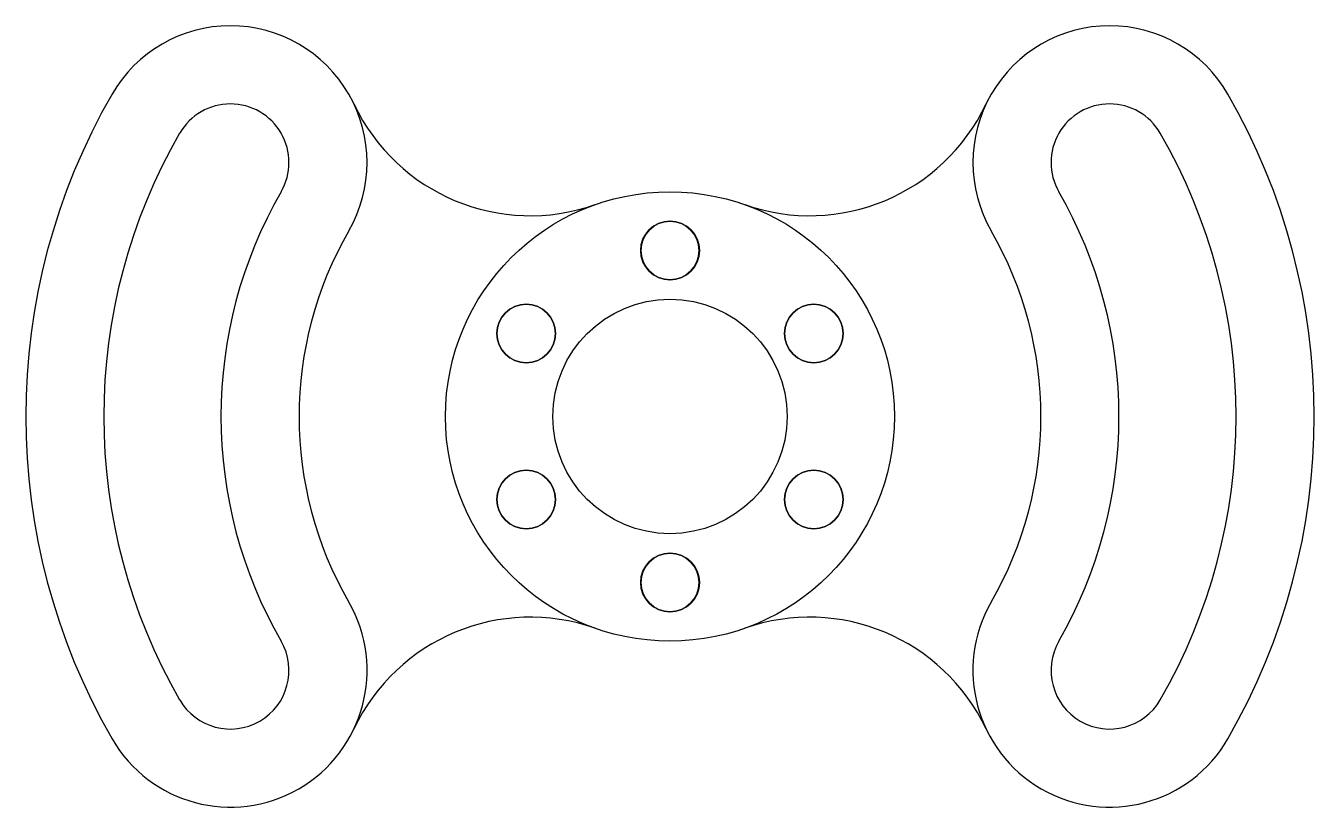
# Model space of a CAD drawing. Header units: inches. Extents: x 47 to 179, y 135 to 215.
import ezdxf

# ---------------------------------------------------------------- set-up
doc = ezdxf.new("R2010")
doc.units = ezdxf.units.IN
doc.header["$MEASUREMENT"] = 0

# ---------------------------------------------------------------- blocks, each defined once
blk = doc.blocks.new('*U2')
blk.add_circle((0, 0), 3)
blk = doc.blocks.new('*U3')
at = {"color": 0, "linetype": 'ByBlock', "lineweight": -2, "transparency": 16777216}
blk.add_blockref('*U2', (112.64, 192.25), dxfattribs=at)
for p, rotation in [((97.92, 183.75), 59.99999999999999), ((127.37, 183.75), 299.9999999999999), ((97.92, 166.75), 120), ((127.37, 166.75), 239.9999999999999), ((112.64, 158.25), 180)]:
    blk.add_blockref('*U2', p, dxfattribs=dict(at, rotation=rotation))
blk = doc.blocks.new('*U4')
blk.add_circle((0, 0), 3)
blk = doc.blocks.new('*U6')
at = {"color": 0, "linetype": 'ByBlock', "lineweight": -2, "transparency": 16777216}
blk.add_blockref('*U4', (112.64, 192.25), dxfattribs=at)
for p, rotation in [((97.92, 183.75), 59.99999999999999), ((127.37, 183.75), 299.9999999999999), ((97.92, 166.75), 120), ((127.37, 166.75), 239.9999999999999), ((112.64, 158.25), 180)]:
    blk.add_blockref('*U4', p, dxfattribs=dict(at, rotation=rotation))
blk = doc.blocks.new('*U10')
blk.add_circle((0, 0), 3)
blk = doc.blocks.new('*U11')
at = {"color": 0, "linetype": 'ByBlock', "lineweight": -2, "transparency": 16777216}
blk.add_blockref('*U10', (112.64, 192.25), dxfattribs=at)
for p, rotation in [((97.92, 183.75), 59.99999999999999), ((127.37, 183.75), 299.9999999999999), ((97.92, 166.75), 120), ((127.37, 166.75), 239.9999999999999), ((112.64, 158.25), 180)]:
    blk.add_blockref('*U10', p, dxfattribs=dict(at, rotation=rotation))
blk = doc.blocks.new('*U7')
blk.add_circle((0, 0), 3)
blk = doc.blocks.new('*U9')
at = {"color": 0, "linetype": 'ByBlock', "lineweight": -2, "transparency": 16777216}
blk.add_blockref('*U7', (112.64, 192.25), dxfattribs=at)
for p, rotation in [((97.92, 183.75), 59.99999999999999), ((127.37, 183.75), 299.9999999999999), ((97.92, 166.75), 120), ((127.37, 166.75), 239.9999999999999), ((112.64, 158.25), 180)]:
    blk.add_blockref('*U7', p, dxfattribs=dict(at, rotation=rotation))

msp = doc.modelspace()

# ---------------------------------------------------------------- linework, layer by layer
for radius in [23, 23, 23, 23, 12, 12, 12, 12]:
    msp.add_circle((112.64, 175.25), radius)
for centre, radius, start, end in [((67.61, 201.25), 14, 330, 150), ((67.61, 201.25), 14, 330, 150), ((157.68, 201.25), 14, 30, 210), ((157.68, 201.25), 14, 30, 210), ((112.64, 175.25), 66, 150, 210), ((112.64, 175.25), 66, 150, 210), ((67.61, 201.25), 6, 330, 150), ((67.61, 201.25), 6, 330, 150), ((157.68, 201.25), 6, 30, 210), ((157.68, 201.25), 6, 30, 210), ((112.64, 175.25), 66, 330, 30), ((112.64, 175.25), 66, 330, 30), ((98.34, 215.8), 20, 205.3389, 289.4303), ((126.95, 215.8), 20, 250.5697, 334.6611), ((112.64, 175.25), 58, 150, 210), ((112.64, 175.25), 58, 150, 210), ((112.64, 175.25), 58, 330, 30), ((112.64, 175.25), 58, 330, 30), ((112.64, 175.25), 46, 150, 210), ((112.64, 175.25), 46, 150, 210), ((112.64, 175.25), 46, 330, 30), ((112.64, 175.25), 46, 330, 30), ((112.64, 175.25), 38, 150, 210), ((112.64, 175.25), 38, 150, 210), ((112.64, 175.25), 38, 330, 30), ((112.64, 175.25), 38, 330, 30), ((67.61, 149.25), 14, 210, 30), ((67.61, 149.25), 14, 210, 30), ((157.68, 149.25), 14, 150, 330), ((157.68, 149.25), 14, 150, 330), ((98.34, 134.7), 20, 70.5697, 154.6611), ((126.95, 134.7), 20, 25.3389, 109.4303), ((67.61, 149.25), 6, 210, 30), ((67.61, 149.25), 6, 210, 30), ((157.68, 149.25), 6, 150, 330), ((157.68, 149.25), 6, 150, 330)]:
    msp.add_arc(centre, radius, start, end)

# ---------------------------------------------------------------- block references
msp.add_blockref('*U3', (0, 0))
at = {"xscale": -1, "rotation": 180}
msp.add_blockref('*U6', (0, 350.49), dxfattribs=at)
at = {"xscale": -1}
msp.add_blockref('*U11', (225.29, 0), dxfattribs=at)
at = {"rotation": 180}
msp.add_blockref('*U9', (225.29, 350.49), dxfattribs=at)

doc.saveas('drawing.dxf')
